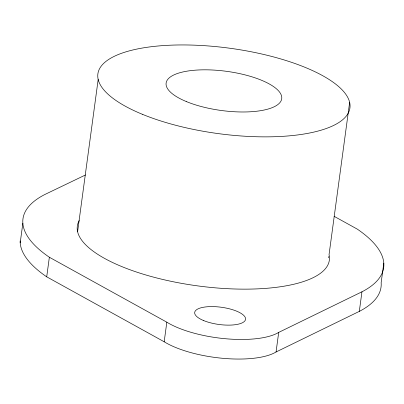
<?xml version="1.0" encoding="UTF-8"?>
<svg xmlns="http://www.w3.org/2000/svg" width="404" height="404" viewBox="0 0 404 404"><rect width="100%" height="100%" fill="white"/><g stroke="black" fill="none" stroke-linecap="round" stroke-linejoin="round"><path stroke-width="0.61" d="M20.2 242.814L22.846 223.235M383.8 263.135L381.154 282.714A181.987 61.645 7.7 0 1 359.308 311.383L276.058 351.98A65.327 22.129 7.7 0 1 164.181 341.769L46.712 276.826L49.359 257.247A181.987 61.645 7.7 0 1 44.693 194.571L85.39 175.018M77.598 231.709L98.187 79.426M164.181 341.769L166.827 322.19L49.359 257.247M276.058 351.98L278.704 332.401L361.954 291.804A181.987 61.645 7.7 0 0 357.288 229.124L334.123 216.322M328.634 257.722L328.8 256.5M349.637 102.379L329.048 254.661A127.159 43.071 7.7 0 1 197.112 285.81A127.159 43.071 7.7 0 1 79.219 220.584M359.308 311.383L361.954 291.804M46.712 276.826A181.987 61.645 7.7 0 1 20.139 240.946M278.704 332.401A65.327 22.129 7.7 0 1 166.827 322.19M203.646 320.574A25.664 8.696 7.7 0 0 245.172 320.423A25.664 8.696 7.7 0 0 211.55 306.586A25.664 8.696 7.7 0 0 203.646 320.574M142.289 114.261A127.159 43.071 7.7 0 0 348.016 113.509A127.159 43.071 7.7 0 0 181.436 44.945A127.159 43.071 7.7 0 0 142.289 114.261M186.471 101.616A58.328 19.761 7.7 0 0 280.841 101.273A58.328 19.761 7.7 0 0 204.429 69.821A58.328 19.761 7.7 0 0 186.471 101.616"/></g></svg>
